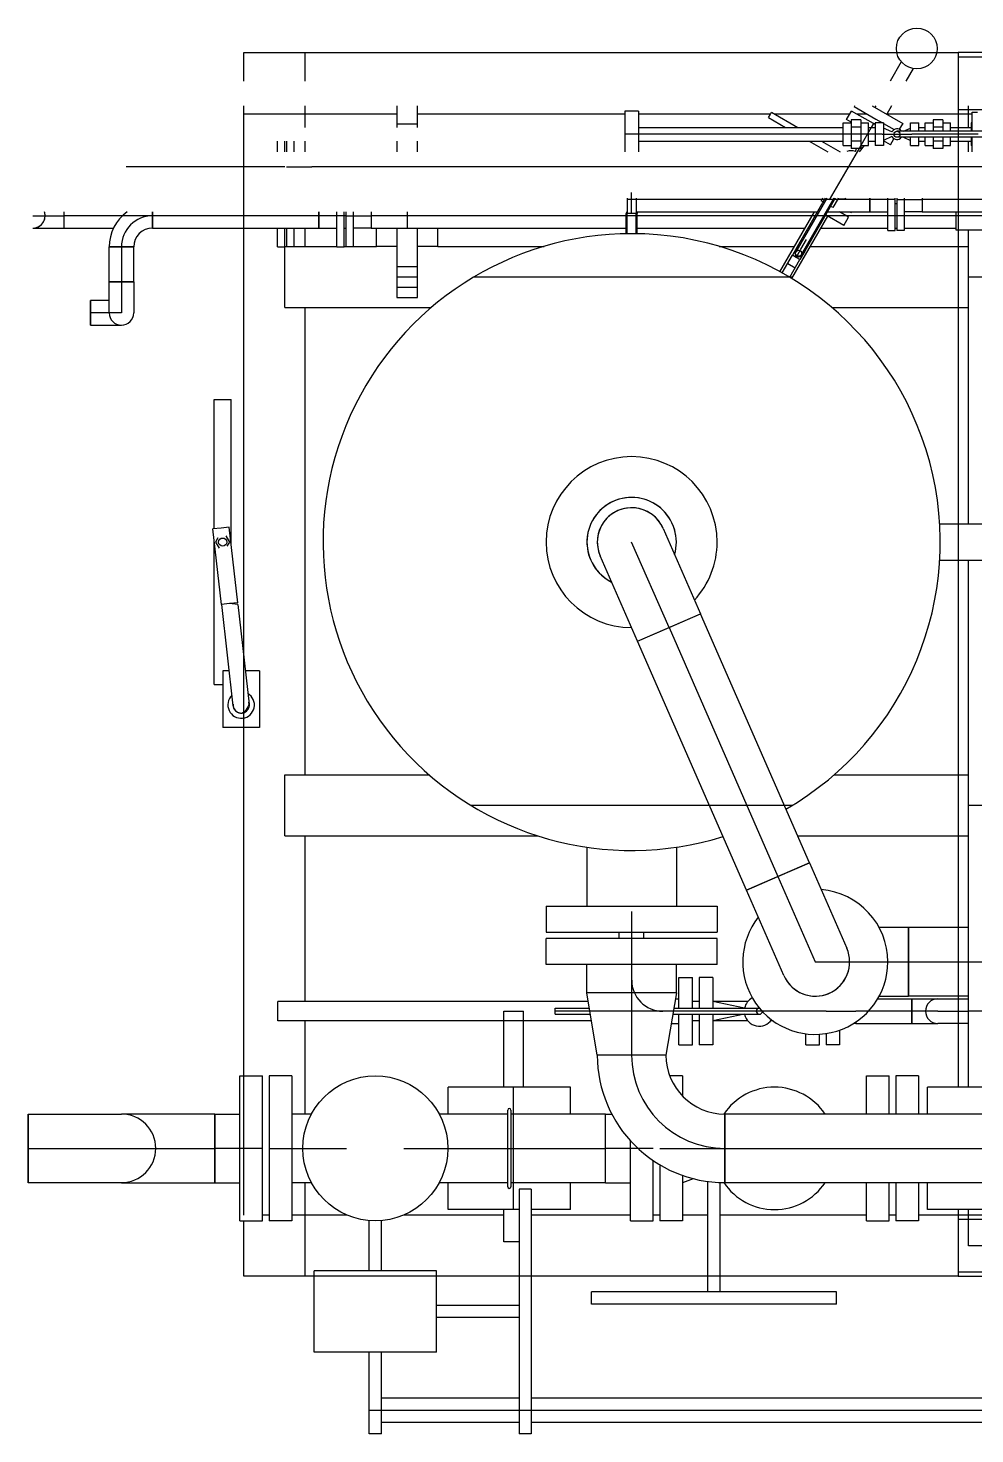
# Model space of a CAD drawing. Header units: inches. Extents: x 517790 to 538444, y 301815 to 302461.
# Drawn here: x 517888.627 to 517890.816, y 302337.533 to 302340.786 of the extents above; entities that cross this region are included whole.
import ezdxf

# ---------------------------------------------------------------- set-up
doc = ezdxf.new("R2010")
doc.units = ezdxf.units.IN
doc.header["$MEASUREMENT"] = 0
doc.layers.add('硅胶总平面底图 工艺装置区', color=253, linetype='Continuous')

msp = doc.modelspace()

# ---------------------------------------------------------------- linework, layer by layer
at = {"layer": '硅胶总平面底图 工艺装置区', "color": 253, "linetype": 'Continuous', "lineweight": -3}
for p, q in [((517889.1255, 302340.7293), (517889.2671, 302340.7293)), ((517889.1255, 302340.6634), (517889.1255, 302340.7293)), ((517889.1255, 302340.7293), (517890.6356, 302340.7293)), ((517889.1255, 302340.6634), (517889.1255, 302340.7293)), ((517889.2671, 302340.6634), (517889.2671, 302340.7293)), ((517890.6356, 302340.7293), (517890.7281, 302340.7293)), ((517890.7281, 302340.7293), (517890.7775, 302340.7293)), ((517890.9191, 302340.7293), (517890.7775, 302340.7293)), ((517890.7775, 302340.7293), (517890.7775, 302340.7198)), ((517890.7775, 302340.7198), (517890.7775, 302340.6634)), ((517890.7775, 302340.7198), (517890.845, 302340.7198)), ((517890.6459, 302340.7082), (517890.6201, 302340.6634)), ((517890.6733, 302340.6924), (517890.6565, 302340.6634)), ((517890.7775, 302340.6634), (517890.7775, 302340.6064)), ((517889.1255, 302340.5562), (517889.1255, 302340.6064)), ((517889.1255, 302340.5877), (517889.1255, 302340.6064)), ((517889.1255, 302340.5877), (517889.4795, 302340.5877)), ((517889.2671, 302340.5562), (517889.2671, 302340.6064)), ((517889.4795, 302340.6064), (517889.4795, 302340.5562)), ((517889.4795, 302340.6064), (517889.4795, 302340.5562)), ((517889.4795, 302340.6064), (517889.4795, 302340.5641)), ((517889.4795, 302340.6064), (517889.4795, 302340.5641)), ((517889.5267, 302340.5562), (517889.5267, 302340.6064)), ((517889.5267, 302340.5562), (517889.5267, 302340.6064)), ((517889.5267, 302340.5641), (517889.5267, 302340.6064)), ((517889.5267, 302340.5641), (517889.5267, 302340.6064)), ((517889.5267, 302340.5877), (517890.0066, 302340.5877)), ((517890.0066, 302340.5941), (517890.0066, 302340.5)), ((517890.038, 302340.5941), (517890.0066, 302340.5941)), ((517890.038, 302340.5941), (517890.038, 302340.5)), ((517890.038, 302340.5877), (517890.3439, 302340.5877)), ((517890.3389, 302340.5791), (517890.3425, 302340.5852)), ((517890.3425, 302340.5852), (517890.346, 302340.5914)), ((517890.346, 302340.5914), (517890.4068, 302340.5562)), ((517890.3524, 302340.5877), (517890.5271, 302340.5877)), ((517890.5196, 302340.5747), (517890.5308, 302340.5941)), ((517890.5814, 302340.5649), (517890.5308, 302340.5941)), ((517890.5379, 302340.6064), (517890.5368, 302340.6045)), ((517890.5368, 302340.6045), (517890.5874, 302340.5753)), ((517890.542, 302340.5877), (517890.566, 302340.5877)), ((517890.5785, 302340.6064), (517890.5987, 302340.5948)), ((517890.5872, 302340.6064), (517890.585, 302340.6027)), ((517890.5987, 302340.5948), (517890.6493, 302340.5655)), ((517890.6236, 302340.6064), (517890.6123, 302340.5869)), ((517890.6128, 302340.5877), (517890.7775, 302340.5877)), ((517890.7775, 302340.6064), (517890.7775, 302340.5971)), ((517890.845, 302340.5971), (517890.7775, 302340.5971)), ((517890.7775, 302340.5971), (517890.7775, 302340.5877)), ((517890.7775, 302340.5877), (517890.7775, 302340.5562)), ((517890.7775, 302340.5877), (517890.8101, 302340.5877)), ((517890.8011, 302340.5562), (517890.8011, 302340.6064)), ((517890.8101, 302340.5476), (517890.8101, 302340.5914)), ((517890.8101, 302340.5914), (517890.8221, 302340.5914)), ((517889.1255, 302340.5247), (517889.1255, 302340.5562)), ((517889.4795, 302340.5641), (517889.5267, 302340.5641)), ((517889.4795, 302340.5641), (517889.5267, 302340.5641)), ((517890.038, 302340.5562), (517890.5118, 302340.5562)), ((517890.3389, 302340.5791), (517890.3785, 302340.5562)), ((517890.5118, 302340.5405), (517890.5118, 302340.5667)), ((517890.5118, 302340.5667), (517890.5301, 302340.5667)), ((517890.5301, 302340.5686), (517890.5196, 302340.5747)), ((517890.5521, 302340.5734), (517890.5301, 302340.5734)), ((517890.5301, 302340.5734), (517890.5301, 302340.557)), ((517890.5521, 302340.557), (517890.5301, 302340.557)), ((517890.5301, 302340.557), (517890.5301, 302340.524)), ((517890.5521, 302340.5734), (517890.5521, 302340.557)), ((517890.5521, 302340.5667), (517890.5703, 302340.5667)), ((517890.5521, 302340.557), (517890.5521, 302340.524)), ((517890.5764, 302340.5562), (517890.5522, 302340.5142)), ((517890.5703, 302340.5405), (517890.5703, 302340.5667)), ((517890.5703, 302340.5562), (517890.5853, 302340.5562)), ((517890.5814, 302340.5649), (517890.5764, 302340.5562)), ((517890.5853, 302340.5627), (517890.5814, 302340.5649)), ((517890.5853, 302340.5667), (517890.5853, 302340.5405)), ((517890.6048, 302340.5667), (517890.5853, 302340.5667)), ((517890.5874, 302340.5753), (517890.6023, 302340.5667)), ((517890.6048, 302340.5667), (517890.6048, 302340.5405)), ((517890.6048, 302340.5653), (517890.6292, 302340.5512)), ((517890.6244, 302340.5458), (517890.6048, 302340.5548)), ((517890.6493, 302340.5655), (517890.6414, 302340.5519)), ((517890.6513, 302340.5476), (517890.667, 302340.5548)), ((517890.667, 302340.5476), (517890.667, 302340.5667)), ((517890.667, 302340.5667), (517890.6865, 302340.5667)), ((517890.6865, 302340.5476), (517890.6865, 302340.5667)), ((517890.6865, 302340.5562), (517890.7015, 302340.5562)), ((517890.7015, 302340.5476), (517890.7015, 302340.5667)), ((517890.7015, 302340.5667), (517890.7198, 302340.5667)), ((517890.7417, 302340.5734), (517890.7198, 302340.5734)), ((517890.7198, 302340.5734), (517890.7198, 302340.557)), ((517890.7417, 302340.557), (517890.7198, 302340.557)), ((517890.7198, 302340.557), (517890.7198, 302340.5476)), ((517890.7417, 302340.5734), (517890.7417, 302340.557)), ((517890.7417, 302340.5667), (517890.76, 302340.5667)), ((517890.7417, 302340.557), (517890.7417, 302340.5476)), ((517890.76, 302340.5476), (517890.76, 302340.5667)), ((517890.76, 302340.5562), (517890.8073, 302340.5562)), ((517890.7775, 302340.5562), (517890.7775, 302340.5247)), ((517890.8073, 302340.5667), (517890.8073, 302340.5476)), ((517890.8101, 302340.5667), (517890.8073, 302340.5667)), ((517889.1255, 302340.5), (517889.1255, 302340.5247)), ((517889.2034, 302340.5), (517889.2034, 302340.5247)), ((517889.2199, 302340.5), (517889.2199, 302340.5247)), ((517889.2241, 302340.5247), (517889.2241, 302340.5)), ((517889.2407, 302340.5247), (517889.2407, 302340.5)), ((517889.2671, 302340.5), (517889.2671, 302340.5247)), ((517889.4795, 302340.5247), (517889.4795, 302340.5)), ((517889.4795, 302340.5247), (517889.4795, 302340.5)), ((517889.5267, 302340.5), (517889.5267, 302340.5247)), ((517889.5267, 302340.5), (517889.5267, 302340.5247)), ((517890.038, 302340.5405), (517890.0066, 302340.5405)), ((517890.5118, 302340.5405), (517890.038, 302340.5405)), ((517890.038, 302340.5247), (517890.5118, 302340.5247)), ((517890.4331, 302340.5247), (517890.4759, 302340.5)), ((517890.4614, 302340.5247), (517890.5042, 302340.5)), ((517890.5118, 302340.5142), (517890.5118, 302340.5405)), ((517890.5283, 302340.5405), (517890.5118, 302340.5405)), ((517890.5539, 302340.5405), (517890.5283, 302340.5405)), ((517890.5521, 302340.524), (517890.5301, 302340.524)), ((517890.5301, 302340.524), (517890.5301, 302340.5075)), ((517890.5521, 302340.524), (517890.5521, 302340.5075)), ((517890.5703, 302340.5405), (517890.5539, 302340.5405)), ((517890.5853, 302340.5405), (517890.5703, 302340.5405)), ((517890.5703, 302340.5142), (517890.5703, 302340.5405)), ((517890.5703, 302340.5247), (517890.5853, 302340.5247)), ((517890.6018, 302340.5405), (517890.5853, 302340.5405)), ((517890.5853, 302340.5405), (517890.5853, 302340.5142)), ((517890.6018, 302340.5405), (517890.67, 302340.5405)), ((517890.6048, 302340.5405), (517890.6048, 302340.5142)), ((517890.6244, 302340.5352), (517890.6048, 302340.5262)), ((517890.6208, 302340.5162), (517890.6048, 302340.5255)), ((517890.6208, 302340.5162), (517890.6288, 302340.53)), ((517890.853, 302340.5476), (517890.6359, 302340.5476)), ((517890.853, 302340.5334), (517890.6359, 302340.5334)), ((517890.6513, 302340.5334), (517890.667, 302340.5262)), ((517890.667, 302340.5142), (517890.667, 302340.5334)), ((517890.718, 302340.5405), (517890.67, 302340.5405)), ((517890.6865, 302340.5142), (517890.6865, 302340.5334)), ((517890.6865, 302340.5247), (517890.7015, 302340.5247)), ((517890.7015, 302340.5142), (517890.7015, 302340.5334)), ((517890.7435, 302340.5405), (517890.718, 302340.5405)), ((517890.7198, 302340.5334), (517890.7198, 302340.524)), ((517890.7417, 302340.524), (517890.7198, 302340.524)), ((517890.7198, 302340.524), (517890.7198, 302340.5075)), ((517890.7417, 302340.5334), (517890.7417, 302340.524)), ((517890.7417, 302340.524), (517890.7417, 302340.5075)), ((517890.8238, 302340.5405), (517890.7435, 302340.5405)), ((517890.76, 302340.5142), (517890.76, 302340.5334)), ((517890.76, 302340.5247), (517890.8073, 302340.5247)), ((517890.7775, 302340.5247), (517890.7775, 302340.5)), ((517890.8011, 302340.5), (517890.8011, 302340.5247)), ((517890.8073, 302340.5334), (517890.8073, 302340.5142)), ((517890.8101, 302340.5), (517890.8101, 302340.5334)), ((517889.1255, 302340.3232), (517889.1255, 302340.5)), ((517890.544, 302340.5), (517890.4795, 302340.3884)), ((517890.5118, 302340.5142), (517890.5301, 302340.5142)), ((517890.5521, 302340.5075), (517890.5301, 302340.5075)), ((517890.5397, 302340.5004), (517890.5425, 302340.5075)), ((517890.5483, 302340.5075), (517890.544, 302340.5)), ((517890.5521, 302340.514), (517890.5483, 302340.5075)), ((517890.5493, 302340.5), (517890.5607, 302340.5142)), ((517890.5521, 302340.5142), (517890.5703, 302340.5142)), ((517890.5522, 302340.5142), (517890.5521, 302340.514)), ((517890.6048, 302340.5142), (517890.5853, 302340.5142)), ((517890.667, 302340.5142), (517890.6865, 302340.5142)), ((517890.7015, 302340.5142), (517890.7198, 302340.5142)), ((517890.7417, 302340.5075), (517890.7198, 302340.5075)), ((517890.7417, 302340.5142), (517890.76, 302340.5142)), ((517890.7775, 302340.5), (517890.7775, 302340.3186)), ((517890.8101, 302340.5142), (517890.8073, 302340.5142)), ((517888.8532, 302340.465), (517888.8532, 302340.465)), ((517888.8532, 302340.465), (517888.8532, 302340.465)), ((517888.9252, 302340.465), (517888.8532, 302340.465)), ((517888.9971, 302340.465), (517888.9252, 302340.465)), ((517888.9971, 302340.465), (517888.9971, 302340.465)), ((517888.9971, 302340.465), (517888.9971, 302340.465)), ((517889.1614, 302340.465), (517888.9971, 302340.465)), ((517889.2199, 302340.465), (517889.1614, 302340.465)), ((517889.2241, 302340.465), (517889.2826, 302340.465)), ((517890.9816, 302340.465), (517889.2826, 302340.465)), ((517890.0122, 302340.3921), (517890.0122, 302340.3573)), ((517890.0324, 302340.3894), (517890.0122, 302340.3894)), ((517890.0223, 302340.3921), (517890.0223, 302340.4053)), ((517890.0223, 302340.3573), (517890.0223, 302340.3921)), ((517890.0324, 302340.3921), (517890.0324, 302340.3573)), ((517890.462, 302340.3894), (517890.0324, 302340.3894)), ((517890.4735, 302340.3921), (517890.4022, 302340.2686)), ((517890.4701, 302340.3921), (517890.4052, 302340.2797)), ((517890.4899, 302340.3921), (517890.4144, 302340.2615)), ((517890.4933, 302340.3921), (517890.4226, 302340.2697)), ((517890.4635, 302340.3921), (517890.4603, 302340.3865)), ((517890.4983, 302340.3894), (517890.462, 302340.3894)), ((517890.4996, 302340.3918), (517890.4875, 302340.3708)), ((517890.5732, 302340.3894), (517890.4983, 302340.3894)), ((517890.5732, 302340.3894), (517890.5732, 302340.3921)), ((517890.5732, 302340.3921), (517890.5732, 302340.361)), ((517890.6317, 302340.3894), (517890.5732, 302340.3894)), ((517890.5732, 302340.361), (517890.5732, 302340.3894)), ((517890.6152, 302340.3894), (517890.6152, 302340.3921)), ((517890.6152, 302340.3175), (517890.6152, 302340.3894)), ((517890.6317, 302340.3894), (517890.6317, 302340.3921)), ((517890.6317, 302340.3175), (517890.6317, 302340.3894)), ((517890.6359, 302340.3921), (517890.6359, 302340.3894)), ((517890.6359, 302340.3894), (517890.6944, 302340.3894)), ((517890.6359, 302340.3894), (517890.6359, 302340.3175)), ((517890.6525, 302340.3921), (517890.6525, 302340.3894)), ((517890.6525, 302340.3894), (517890.6525, 302340.3175)), ((517890.6944, 302340.3921), (517890.6944, 302340.3894)), ((517890.6944, 302340.3921), (517890.6944, 302340.361)), ((517890.6944, 302340.3894), (517890.6944, 302340.361)), ((517890.8411, 302340.3894), (517890.6944, 302340.3894)), ((517888.7092, 302340.361), (517888.7092, 302340.3232)), ((517888.7092, 302340.361), (517888.7092, 302340.3517)), ((517888.9143, 302340.3232), (517888.9143, 302340.361)), ((517888.9143, 302340.361), (517888.9143, 302340.3232)), ((517889.2988, 302340.3517), (517889.2988, 302340.361)), ((517889.2988, 302340.361), (517889.2988, 302340.3232)), ((517889.3408, 302340.3517), (517889.3408, 302340.361)), ((517889.3573, 302340.3517), (517889.3573, 302340.361)), ((517889.3615, 302340.361), (517889.3615, 302340.3517)), ((517889.3781, 302340.361), (517889.3781, 302340.3517)), ((517889.42, 302340.361), (517889.42, 302340.3517)), ((517889.42, 302340.361), (517889.42, 302340.3232)), ((517889.5031, 302340.361), (517889.5031, 302340.3232)), ((517889.5031, 302340.361), (517889.5031, 302340.3232)), ((517890.0102, 302340.361), (517890.0097, 302340.3573)), ((517890.0097, 302340.3573), (517890.0122, 302340.3573)), ((517890.0122, 302340.3573), (517890.0097, 302340.3573)), ((517890.0097, 302340.31), (517890.0097, 302340.3573)), ((517890.0223, 302340.3573), (517890.0122, 302340.3573)), ((517890.0122, 302340.3101), (517890.0122, 302340.3573)), ((517890.0324, 302340.3573), (517890.0122, 302340.3573)), ((517890.0324, 302340.3573), (517890.0223, 302340.3573)), ((517890.0324, 302340.361), (517890.4521, 302340.361)), ((517890.0324, 302340.3573), (517890.0349, 302340.3573)), ((517890.0349, 302340.3573), (517890.0324, 302340.3573)), ((517890.0324, 302340.3101), (517890.0324, 302340.3573)), ((517890.0344, 302340.361), (517890.0349, 302340.3573)), ((517890.0349, 302340.31), (517890.0349, 302340.3573)), ((517890.3654, 302340.2223), (517890.4455, 302340.361)), ((517890.4652, 302340.3837), (517890.4603, 302340.3865)), ((517890.4753, 302340.361), (517890.5732, 302340.361)), ((517890.4875, 302340.3708), (517890.4826, 302340.3737)), ((517890.5242, 302340.3488), (517890.5031, 302340.361)), ((517890.5271, 302340.361), (517890.5302, 302340.3592)), ((517890.5312, 302340.361), (517890.5302, 302340.3592)), ((517890.5732, 302340.361), (517890.6152, 302340.361)), ((517890.6317, 302340.3802), (517890.6359, 302340.3802)), ((517890.6944, 302340.361), (517890.6525, 302340.361)), ((517890.6944, 302340.361), (517890.8411, 302340.361)), ((517890.7731, 302340.3186), (517890.7731, 302340.361)), ((517888.6373, 302340.3517), (517888.6658, 302340.3517)), ((517888.6373, 302340.3232), (517888.7092, 302340.3232)), ((517888.6658, 302340.3517), (517888.7092, 302340.3517)), ((517888.8442, 302340.3517), (517888.7092, 302340.3517)), ((517888.7092, 302340.3517), (517888.7092, 302340.3517)), ((517888.7092, 302340.3517), (517888.7092, 302340.3517)), ((517888.7092, 302340.3517), (517888.7092, 302340.3232)), ((517888.7092, 302340.3232), (517888.8237, 302340.3232)), ((517888.9142, 302340.3517), (517888.8442, 302340.3517)), ((517888.9142, 302340.3517), (517888.9142, 302340.3517)), ((517888.9142, 302340.3517), (517888.9143, 302340.3517)), ((517889.2988, 302340.3517), (517888.9143, 302340.3517)), ((517888.9143, 302340.3232), (517889.2988, 302340.3232)), ((517889.1255, 302339.3272), (517889.1255, 302340.3232)), ((517889.2034, 302340.2797), (517889.2034, 302340.3232)), ((517889.2199, 302340.2797), (517889.2199, 302340.3232)), ((517889.2241, 302340.3232), (517889.2241, 302340.2797)), ((517889.2407, 302340.3232), (517889.2407, 302340.2797)), ((517889.2671, 302340.2809), (517889.2671, 302340.3232)), ((517889.3573, 302340.3517), (517889.2988, 302340.3517)), ((517889.2988, 302340.3232), (517889.2988, 302340.3517)), ((517889.2988, 302340.3232), (517889.3408, 302340.3232)), ((517889.3408, 302340.2797), (517889.3408, 302340.3517)), ((517889.3573, 302340.2797), (517889.3573, 302340.3517)), ((517889.3615, 302340.3517), (517889.3573, 302340.3517)), ((517889.3573, 302340.3232), (517889.3615, 302340.3232)), ((517889.3615, 302340.3517), (517889.42, 302340.3517)), ((517889.3615, 302340.3517), (517889.3615, 302340.2797)), ((517889.3781, 302340.3517), (517889.3781, 302340.2797)), ((517889.42, 302340.3232), (517889.3781, 302340.3232)), ((517889.42, 302340.3517), (517889.42, 302340.3232)), ((517890.0097, 302340.3517), (517889.42, 302340.3517)), ((517889.42, 302340.3232), (517890.0097, 302340.3232)), ((517889.4323, 302340.2809), (517889.4323, 302340.3232)), ((517889.4795, 302340.3232), (517889.4795, 302340.1629)), ((517889.4795, 302340.3232), (517889.4795, 302340.1629)), ((517889.5267, 302340.1629), (517889.5267, 302340.3232)), ((517889.5267, 302340.1629), (517889.5267, 302340.3232)), ((517889.5739, 302340.2809), (517889.5739, 302340.3232)), ((517890.0349, 302340.3517), (517890.0097, 302340.3517)), ((517890.4401, 302340.3517), (517890.0349, 302340.3517)), ((517890.0349, 302340.3232), (517890.4237, 302340.3232)), ((517890.3927, 302340.2065), (517890.476, 302340.3507)), ((517890.5192, 302340.3517), (517890.4401, 302340.3517)), ((517890.4601, 302340.3232), (517890.6152, 302340.3232)), ((517890.5129, 302340.3293), (517890.471, 302340.3535)), ((517890.5129, 302340.3293), (517890.5242, 302340.3488)), ((517890.6152, 302340.3517), (517890.5192, 302340.3517)), ((517890.6317, 302340.3517), (517890.6152, 302340.3517)), ((517890.6359, 302340.3517), (517890.6317, 302340.3517)), ((517890.6317, 302340.3232), (517890.6359, 302340.3232)), ((517890.6525, 302340.3517), (517890.6359, 302340.3517)), ((517890.7731, 302340.3517), (517890.6525, 302340.3517)), ((517890.6525, 302340.3232), (517890.7731, 302340.3232)), ((517890.9147, 302340.3517), (517890.7731, 302340.3517)), ((517890.4139, 302340.2747), (517890.4267, 302340.2969)), ((517890.4186, 302340.297), (517890.416, 302340.2985)), ((517890.4335, 302340.2885), (517890.4309, 302340.29)), ((517890.6152, 302340.3175), (517890.6317, 302340.3175)), ((517890.6525, 302340.3175), (517890.6359, 302340.3175)), ((517890.9147, 302340.3186), (517890.7731, 302340.3186)), ((517890.7775, 302340.3186), (517890.7775, 302339.6384)), ((517890.8011, 302339.6384), (517890.8011, 302340.3186)), ((517888.8708, 302340.2797), (517888.8139, 302340.2797)), ((517888.8139, 302340.2797), (517888.8708, 302340.2797)), ((517888.8139, 302340.1989), (517888.8139, 302340.2797)), ((517888.8423, 302340.2797), (517888.8423, 302340.2798)), ((517888.8423, 302340.2798), (517888.8423, 302340.2798)), ((517888.8423, 302340.2797), (517888.8423, 302340.1989)), ((517888.8708, 302340.1989), (517888.8708, 302340.2797)), ((517889.2034, 302340.2797), (517889.2199, 302340.2797)), ((517889.2199, 302340.2809), (517889.2241, 302340.2809)), ((517889.2199, 302340.1393), (517889.2199, 302340.2797)), ((517889.2407, 302340.2797), (517889.2241, 302340.2797)), ((517889.2407, 302340.2809), (517889.3408, 302340.2809)), ((517889.3408, 302340.2797), (517889.3573, 302340.2797)), ((517889.3573, 302340.2809), (517889.3615, 302340.2809)), ((517889.3781, 302340.2797), (517889.3615, 302340.2797)), ((517889.3781, 302340.2809), (517889.4323, 302340.2809)), ((517889.4795, 302340.2809), (517889.4323, 302340.2809)), ((517889.5739, 302340.2809), (517889.5267, 302340.2809)), ((517889.5739, 302340.2809), (517889.8201, 302340.2809)), ((517890.2246, 302340.2809), (517890.3993, 302340.2809)), ((517890.3704, 302340.2195), (517890.394, 302340.2604)), ((517890.4052, 302340.2797), (517890.394, 302340.2604)), ((517890.3998, 302340.2571), (517890.394, 302340.2604)), ((517890.4027, 302340.2554), (517890.394, 302340.2604)), ((517890.4023, 302340.2595), (517890.3998, 302340.2571)), ((517890.4027, 302340.2554), (517890.4139, 302340.2747)), ((517890.4052, 302340.2797), (517890.4078, 302340.2782)), ((517890.4226, 302340.2697), (517890.4115, 302340.2504)), ((517890.42, 302340.2712), (517890.4226, 302340.2697)), ((517890.4357, 302340.2809), (517890.8011, 302340.2809)), ((517889.5267, 302340.2337), (517889.4795, 302340.2337)), ((517889.5267, 302340.2337), (517889.4795, 302340.2337)), ((517889.4795, 302340.2337), (517889.4795, 302340.1865)), ((517889.4795, 302340.2337), (517889.4795, 302340.1865)), ((517889.5267, 302340.1865), (517889.5267, 302340.2337)), ((517889.5267, 302340.1865), (517889.5267, 302340.2337)), ((517890.3832, 302340.2416), (517890.4006, 302340.2316)), ((517890.3878, 302340.2094), (517890.4115, 302340.2504)), ((517890.4115, 302340.2504), (517890.4027, 302340.2554)), ((517890.4065, 302340.257), (517890.4057, 302340.2537)), ((517890.4115, 302340.2504), (517890.4057, 302340.2537)), ((517888.8139, 302340.1989), (517888.8708, 302340.1989)), ((517888.8708, 302340.1989), (517888.8139, 302340.1989)), ((517888.8139, 302340.127), (517888.8139, 302340.1989)), ((517888.8423, 302340.1989), (517888.8423, 302340.1989)), ((517888.8423, 302340.1989), (517888.8423, 302340.1989)), ((517888.8423, 302340.1989), (517888.8423, 302340.127)), ((517888.8708, 302340.1989), (517888.8708, 302340.127)), ((517889.4795, 302340.2101), (517889.5267, 302340.2101)), ((517889.6579, 302340.2101), (517890.3948, 302340.2101)), ((517890.8011, 302340.2101), (517890.8834, 302340.2101)), ((517889.4795, 302340.1865), (517889.5267, 302340.1865)), ((517889.4795, 302340.1865), (517889.5267, 302340.1865)), ((517889.4795, 302340.1629), (517889.5267, 302340.1629)), ((517889.4795, 302340.1629), (517889.5267, 302340.1629)), ((517888.7704, 302340.1555), (517888.7704, 302340.0985)), ((517888.7704, 302340.127), (517888.7704, 302340.1555)), ((517888.8139, 302340.1555), (517888.7704, 302340.1555)), ((517889.2199, 302340.1393), (517889.559, 302340.1393)), ((517889.2671, 302339.0581), (517889.2671, 302340.1393)), ((517890.4857, 302340.1393), (517890.8011, 302340.1393)), ((517888.7704, 302340.127), (517888.7704, 302340.127)), ((517888.7704, 302340.127), (517888.7704, 302340.127)), ((517888.8139, 302340.127), (517888.7704, 302340.127)), ((517888.7704, 302340.0985), (517888.7704, 302340.127)), ((517888.7704, 302340.0985), (517888.8423, 302340.0985)), ((517888.8423, 302340.127), (517888.8139, 302340.127)), ((517889.0569, 302339.6272), (517889.0569, 302339.9262)), ((517889.0569, 302339.9262), (517889.0959, 302339.9262)), ((517889.0959, 302339.592), (517889.0959, 302339.9262)), ((517889.0727, 302339.629), (517889.054, 302339.6268)), ((517889.0738, 302339.452), (517889.054, 302339.6268)), ((517889.0915, 302339.6311), (517889.0727, 302339.629)), ((517889.0846, 302339.6106), (517889.0845, 302339.6106)), ((517889.0928, 302339.5965), (517889.0846, 302339.6106)), ((517889.1114, 302339.4562), (517889.0915, 302339.6311)), ((517890.0951, 302339.6283), (517890.1815, 302339.4306)), ((517890.7347, 302339.6384), (517890.8345, 302339.6384)), ((517890.7775, 302339.6384), (517890.7775, 302339.5545)), ((517889.0569, 302339.2668), (517889.0569, 302339.601)), ((517889.0656, 302339.6061), (517889.0601, 302339.5965)), ((517889.0601, 302339.5965), (517889.0683, 302339.5823)), ((517889.0683, 302339.5823), (517889.0683, 302339.5823)), ((517889.0872, 302339.5869), (517889.0928, 302339.5965)), ((517890.1088, 302339.3988), (517890.0223, 302339.5965)), ((517890.036, 302339.3669), (517889.9495, 302339.5647)), ((517890.7347, 302339.5545), (517890.8345, 302339.5545)), ((517890.7775, 302339.5545), (517890.7775, 302338.7044)), ((517890.8011, 302338.335), (517890.8011, 302339.5545)), ((517889.0926, 302339.4541), (517889.0738, 302339.452)), ((517889.1009, 302339.2175), (517889.0743, 302339.452)), ((517889.1114, 302339.4562), (517889.0926, 302339.4541)), ((517889.1114, 302339.452), (517889.0926, 302339.4541)), ((517889.0959, 302339.4537), (517889.0959, 302339.4545)), ((517889.1114, 302339.452), (517889.1375, 302339.2216)), ((517890.036, 302339.3669), (517890.1815, 302339.4306)), ((517890.1088, 302339.3988), (517890.1815, 302339.4306)), ((517890.4334, 302338.8545), (517890.1815, 302339.4306)), ((517890.036, 302339.3669), (517890.1088, 302339.3988)), ((517890.1088, 302339.3988), (517890.3607, 302338.8227)), ((517890.1088, 302339.3988), (517890.1088, 302339.3988)), ((517890.1088, 302339.3988), (517890.1088, 302339.3988)), ((517890.2879, 302338.7909), (517890.036, 302339.3669)), ((517889.1255, 302339.1677), (517889.1255, 302339.3272)), ((517889.0767, 302339.2987), (517889.0767, 302339.1677)), ((517889.0917, 302339.2987), (517889.0767, 302339.2987)), ((517889.1617, 302339.2987), (517889.1288, 302339.2987)), ((517889.1617, 302339.2987), (517889.1617, 302339.1677)), ((517889.0569, 302339.2668), (517889.0767, 302339.2668)), ((517889.1617, 302339.1677), (517889.0767, 302339.1677)), ((517889.1255, 302338.3612), (517889.1255, 302339.1677)), ((517889.2199, 302339.0581), (517889.5538, 302339.0581)), ((517889.2199, 302338.9165), (517889.2199, 302339.0581)), ((517890.4908, 302339.0581), (517890.8011, 302339.0581)), ((517889.6505, 302338.9873), (517890.3941, 302338.9873)), ((517890.8011, 302338.9873), (517890.8834, 302338.9873)), ((517889.2199, 302338.9165), (517889.8056, 302338.9165)), ((517889.2671, 302338.5335), (517889.2671, 302338.9165)), ((517890.4063, 302338.9165), (517890.8011, 302338.9165)), ((517889.9189, 302338.8904), (517889.9189, 302338.754)), ((517890.1257, 302338.8904), (517890.1257, 302338.754)), ((517890.4334, 302338.8545), (517890.2879, 302338.7909)), ((517890.3607, 302338.8227), (517890.4334, 302338.8545)), ((517890.4334, 302338.8545), (517890.5199, 302338.6568)), ((517890.2879, 302338.7909), (517890.3607, 302338.8227)), ((517890.3607, 302338.8227), (517890.3607, 302338.8227)), ((517890.3607, 302338.8227), (517890.3607, 302338.8227)), ((517890.3607, 302338.8227), (517890.4471, 302338.625)), ((517890.3743, 302338.5931), (517890.2879, 302338.7909)), ((517889.8245, 302338.754), (517890.0223, 302338.754)), ((517889.8245, 302338.754), (517889.8245, 302338.694)), ((517890.0223, 302338.754), (517890.2201, 302338.754)), ((517890.0223, 302338.7412), (517890.0223, 302338.694)), ((517890.2201, 302338.754), (517890.2201, 302338.694)), ((517890.6629, 302338.7044), (517890.595, 302338.7044)), ((517890.6629, 302338.7044), (517890.6629, 302338.625)), ((517890.6629, 302338.625), (517890.6629, 302338.7044)), ((517890.8011, 302338.7044), (517890.6629, 302338.7044)), ((517890.7775, 302338.7044), (517890.7775, 302338.5455)), ((517889.8245, 302338.694), (517890.0223, 302338.694)), ((517890.0223, 302338.6789), (517889.8245, 302338.6789)), ((517889.8245, 302338.619), (517889.8245, 302338.6789)), ((517889.9938, 302338.6789), (517889.9938, 302338.694)), ((517890.0223, 302338.694), (517890.2201, 302338.694)), ((517890.0223, 302338.694), (517890.0223, 302338.6789)), ((517890.0223, 302338.6789), (517890.0223, 302338.553)), ((517890.2201, 302338.6789), (517890.0223, 302338.6789)), ((517890.0508, 302338.6789), (517890.0508, 302338.694)), ((517890.2201, 302338.619), (517890.2201, 302338.6789)), ((517890.0223, 302338.619), (517889.8245, 302338.619)), ((517889.9189, 302338.553), (517889.9189, 302338.619)), ((517890.2201, 302338.619), (517890.0223, 302338.619)), ((517890.1257, 302338.553), (517890.1257, 302338.619)), ((517890.4471, 302338.625), (517890.615, 302338.625)), ((517890.615, 302338.625), (517890.6629, 302338.625)), ((517890.6629, 302338.625), (517890.6629, 302338.625)), ((517890.6629, 302338.625), (517890.6629, 302338.625)), ((517890.6629, 302338.625), (517890.6629, 302338.5455)), ((517890.6629, 302338.625), (517890.8011, 302338.625)), ((517890.6629, 302338.5455), (517890.6629, 302338.625)), ((517890.8011, 302338.625), (517890.8955, 302338.625)), ((517890.1318, 302338.518), (517890.1318, 302338.5888)), ((517890.1318, 302338.5888), (517890.1633, 302338.5888)), ((517890.1633, 302338.518), (517890.1633, 302338.5888)), ((517890.1784, 302338.5888), (517890.1784, 302338.518)), ((517890.2099, 302338.5888), (517890.1784, 302338.5888)), ((517890.2099, 302338.5888), (517890.2099, 302338.518)), ((517889.2043, 302338.4882), (517889.2043, 302338.5335)), ((517889.9222, 302338.5335), (517889.2043, 302338.5335)), ((517890.0223, 302338.553), (517889.9189, 302338.553)), ((517889.9429, 302338.4092), (517889.9189, 302338.553)), ((517890.0223, 302338.553), (517889.9189, 302338.553)), ((517890.0223, 302338.553), (517890.0223, 302338.4092)), ((517890.1257, 302338.553), (517890.0223, 302338.553)), ((517890.1257, 302338.553), (517890.0223, 302338.553)), ((517890.1257, 302338.553), (517890.1017, 302338.4092)), ((517890.1234, 302338.5394), (517890.1318, 302338.5394)), ((517890.1784, 302338.5335), (517890.1633, 302338.5335)), ((517890.2912, 302338.5335), (517890.2099, 302338.5335)), ((517890.5915, 302338.5394), (517890.6704, 302338.5394)), ((517890.595, 302338.5455), (517890.6629, 302338.5455)), ((517890.8011, 302338.5455), (517890.6629, 302338.5455)), ((517890.6704, 302338.5109), (517890.6704, 302338.5394)), ((517890.6704, 302338.5394), (517890.7303, 302338.5394)), ((517890.6704, 302338.5394), (517890.6704, 302338.4824)), ((517890.7303, 302338.5394), (517890.8011, 302338.5394)), ((517890.7775, 302338.5455), (517890.7775, 302338.5394)), ((517890.7775, 302338.5394), (517890.7775, 302338.4824)), ((517889.7267, 302338.5109), (517889.772, 302338.5109)), ((517889.7267, 302338.335), (517889.7267, 302338.5109)), ((517889.772, 302338.335), (517889.772, 302338.5109)), ((517889.8456, 302338.5109), (517889.8456, 302338.518)), ((517889.8456, 302338.518), (517889.9248, 302338.518)), ((517889.8456, 302338.5038), (517889.8456, 302338.5109)), ((517890.0942, 302338.5109), (517889.8456, 302338.5109)), ((517889.8456, 302338.5038), (517889.9271, 302338.5038)), ((517890.0942, 302338.5109), (517890.0942, 302338.5109)), ((517890.0943, 302338.5109), (517890.0942, 302338.5109)), ((517890.1633, 302338.5109), (517890.0943, 302338.5109)), ((517890.1175, 302338.5038), (517890.3176, 302338.5038)), ((517890.1199, 302338.518), (517890.3176, 302338.518)), ((517890.1318, 302338.433), (517890.1318, 302338.5038)), ((517890.1784, 302338.5109), (517890.1633, 302338.5109)), ((517890.1633, 302338.433), (517890.1633, 302338.5038)), ((517890.324, 302338.5109), (517890.1784, 302338.5109)), ((517890.1784, 302338.5038), (517890.1784, 302338.433)), ((517890.283, 302338.518), (517890.2099, 302338.5329)), ((517890.2099, 302338.5038), (517890.2099, 302338.433)), ((517890.283, 302338.5038), (517890.2099, 302338.4888)), ((517890.4568, 302338.5109), (517890.324, 302338.5109)), ((517890.4719, 302338.5109), (517890.4568, 302338.5109)), ((517890.4719, 302338.5109), (517890.5409, 302338.5109)), ((517890.5702, 302338.5109), (517890.5409, 302338.5109)), ((517890.6704, 302338.5109), (517890.5702, 302338.5109)), ((517890.6704, 302338.5109), (517890.6704, 302338.5109)), ((517890.7018, 302338.5109), (517890.6704, 302338.5109)), ((517890.6704, 302338.5109), (517890.6704, 302338.5109)), ((517890.6704, 302338.4824), (517890.6704, 302338.5109)), ((517890.7303, 302338.5109), (517890.7018, 302338.5109)), ((517890.7303, 302338.5109), (517890.8011, 302338.5109)), ((517890.8011, 302338.5109), (517890.8022, 302338.5109)), ((517890.8022, 302338.5109), (517890.8022, 302338.5109)), ((517890.8022, 302338.5109), (517890.8022, 302338.5109)), ((517890.8713, 302338.5109), (517890.8022, 302338.5109)), ((517889.9297, 302338.4882), (517889.2043, 302338.4882)), ((517889.2671, 302338.2728), (517889.2671, 302338.4882)), ((517890.114, 302338.4824), (517890.1318, 302338.4824)), ((517890.1784, 302338.4882), (517890.1633, 302338.4882)), ((517890.2912, 302338.4882), (517890.2099, 302338.4882)), ((517890.3498, 302338.4882), (517890.344, 302338.4882)), ((517890.5409, 302338.4824), (517890.5357, 302338.4824)), ((517890.5409, 302338.4858), (517890.5409, 302338.4824)), ((517890.5409, 302338.4858), (517890.5409, 302338.4824)), ((517890.5409, 302338.4824), (517890.6704, 302338.4824)), ((517890.6704, 302338.4824), (517890.7303, 302338.4824)), ((517890.8011, 302338.4824), (517890.7303, 302338.4824)), ((517890.7775, 302338.4824), (517890.7775, 302338.335)), ((517890.4253, 302338.433), (517890.4253, 302338.4585)), ((517890.4568, 302338.433), (517890.4568, 302338.4574)), ((517890.4719, 302338.459), (517890.4719, 302338.433)), ((517890.5034, 302338.4668), (517890.5034, 302338.433)), ((517890.0223, 302338.4092), (517889.9429, 302338.4092)), ((517890.1017, 302338.4092), (517889.9429, 302338.4092)), ((517890.1017, 302338.4092), (517890.0223, 302338.4092)), ((517890.0223, 302338.4092), (517890.0223, 302338.4092)), ((517890.0223, 302338.4092), (517890.0223, 302338.4092)), ((517890.1318, 302338.433), (517890.1633, 302338.433)), ((517890.2099, 302338.433), (517890.1784, 302338.433)), ((517890.4253, 302338.433), (517890.4568, 302338.433)), ((517890.5034, 302338.433), (517890.4719, 302338.433)), ((517889.1164, 302338.1934), (517889.1164, 302338.3612)), ((517889.1164, 302338.3612), (517889.1689, 302338.3612)), ((517889.1255, 302338.0389), (517889.1255, 302338.3612)), ((517889.1689, 302338.1934), (517889.1689, 302338.3612)), ((517889.184, 302338.3612), (517889.184, 302338.1934)), ((517889.2365, 302338.3612), (517889.184, 302338.3612)), ((517889.2365, 302338.3612), (517889.2365, 302338.1934)), ((517890.14, 302338.3612), (517890.1105, 302338.3612)), ((517890.14, 302338.3612), (517890.14, 302338.3145)), ((517890.5655, 302338.2728), (517890.5655, 302338.3612)), ((517890.5655, 302338.3612), (517890.6179, 302338.3612)), ((517890.6179, 302338.2728), (517890.6179, 302338.3612)), ((517890.633, 302338.3612), (517890.633, 302338.2728)), ((517890.6855, 302338.3612), (517890.633, 302338.3612)), ((517890.6855, 302338.3612), (517890.6855, 302338.2728)), ((517889.5978, 302338.2728), (517889.5978, 302338.335)), ((517889.881, 302338.335), (517889.5978, 302338.335)), ((517889.7493, 302338.0518), (517889.7493, 302338.335)), ((517889.881, 302338.2728), (517889.881, 302338.335)), ((517890.9899, 302338.335), (517890.7067, 302338.335)), ((517890.7067, 302338.2728), (517890.7067, 302338.335)), ((517888.6265, 302338.2728), (517888.6265, 302338.1139)), ((517888.6265, 302338.2728), (517888.8423, 302338.2728)), ((517888.6265, 302338.1934), (517888.6265, 302338.2728)), ((517889.0581, 302338.2728), (517888.8423, 302338.2728)), ((517889.0581, 302338.1934), (517889.0581, 302338.2728)), ((517889.0581, 302338.2728), (517889.1164, 302338.2728)), ((517889.0581, 302338.2728), (517889.0581, 302338.1934)), ((517889.2817, 302338.2728), (517889.2365, 302338.2728)), ((517889.7356, 302338.2728), (517889.5774, 302338.2728)), ((517889.7356, 302338.1046), (517889.7356, 302338.2821)), ((517889.7431, 302338.2821), (517889.7431, 302338.1046)), ((517889.9616, 302338.2728), (517889.7431, 302338.2728)), ((517889.9616, 302338.1934), (517889.9616, 302338.2728)), ((517889.9616, 302338.1934), (517889.9616, 302338.2728)), ((517889.9616, 302338.2728), (517889.9763, 302338.2728)), ((517890.2381, 302338.1934), (517890.2381, 302338.2728)), ((517890.8445, 302338.2728), (517890.2381, 302338.2728)), ((517890.2381, 302338.2728), (517890.2381, 302338.1139)), ((517890.02, 302338.1934), (517890.02, 302338.2102)), ((517888.6265, 302338.1934), (517888.6265, 302338.1934)), ((517888.6265, 302338.1934), (517888.6265, 302338.1934)), ((517888.6265, 302338.1934), (517888.8423, 302338.1934)), ((517888.6265, 302338.1139), (517888.6265, 302338.1934)), ((517888.8423, 302338.1934), (517888.9217, 302338.1934)), ((517888.9217, 302338.1934), (517889.0581, 302338.1934)), ((517889.1689, 302338.1934), (517889.0581, 302338.1934)), ((517889.0581, 302338.1139), (517889.0581, 302338.1934)), ((517889.0581, 302338.1934), (517889.0581, 302338.1934)), ((517889.0581, 302338.1934), (517889.0581, 302338.1934)), ((517889.0581, 302338.1934), (517889.0581, 302338.1139)), ((517889.1164, 302338.0255), (517889.1164, 302338.1934)), ((517889.1689, 302338.0255), (517889.1689, 302338.1934)), ((517889.184, 302338.1934), (517889.2617, 302338.1934)), ((517889.184, 302338.1934), (517889.184, 302338.0255)), ((517889.2365, 302338.1934), (517889.2365, 302338.0255)), ((517889.2617, 302338.1934), (517889.2948, 302338.1934)), ((517889.2948, 302338.1934), (517889.3632, 302338.1934)), ((517889.2948, 302338.1934), (517889.2948, 302338.1934)), ((517889.4958, 302338.1934), (517889.5643, 302338.1934)), ((517889.5643, 302338.1934), (517889.5643, 302338.1934)), ((517889.5643, 302338.1934), (517889.5643, 302338.1934)), ((517889.5643, 302338.1934), (517889.5974, 302338.1934)), ((517889.5974, 302338.1934), (517889.7356, 302338.1934)), ((517889.7356, 302338.1934), (517889.7431, 302338.1934)), ((517889.7431, 302338.1934), (517889.9616, 302338.1934)), ((517889.9616, 302338.1139), (517889.9616, 302338.1934)), ((517890.0367, 302338.1934), (517889.9616, 302338.1934)), ((517889.9616, 302338.1139), (517889.9616, 302338.1934)), ((517890.02, 302338.0255), (517890.02, 302338.1934)), ((517890.0724, 302338.1934), (517890.0367, 302338.1934)), ((517890.0875, 302338.1934), (517890.2381, 302338.1934)), ((517890.2381, 302338.1934), (517890.8445, 302338.1934)), ((517890.2381, 302338.1139), (517890.2381, 302338.1934)), ((517890.2381, 302338.1934), (517890.2381, 302338.1934)), ((517890.2381, 302338.1934), (517890.2381, 302338.1934)), ((517890.0724, 302338.0255), (517890.0724, 302338.1648)), ((517890.0875, 302338.1552), (517890.0875, 302338.0255)), ((517888.8423, 302338.1139), (517888.6265, 302338.1139)), ((517888.8423, 302338.1139), (517889.0581, 302338.1139)), ((517889.0581, 302338.1139), (517889.1164, 302338.1139)), ((517889.2817, 302338.1139), (517889.2365, 302338.1139)), ((517889.2671, 302337.8973), (517889.2671, 302338.1139)), ((517889.7356, 302338.1139), (517889.5774, 302338.1139)), ((517889.5978, 302338.0518), (517889.5978, 302338.1139)), ((517889.9616, 302338.1139), (517889.7431, 302338.1139)), ((517889.881, 302338.0518), (517889.881, 302338.1139)), ((517889.9616, 302338.1139), (517890.02, 302338.1139)), ((517890.14, 302338.1307), (517890.14, 302338.1139)), ((517890.14, 302338.1307), (517890.14, 302338.0255)), ((517890.1648, 302338.1232), (517890.14, 302338.1139)), ((517890.1988, 302337.8611), (517890.1988, 302338.1166)), ((517890.2272, 302337.8611), (517890.2272, 302338.1142)), ((517890.8445, 302338.1139), (517890.2381, 302338.1139)), ((517890.5655, 302338.0255), (517890.5655, 302338.1139)), ((517890.6179, 302338.0255), (517890.6179, 302338.1139)), ((517890.633, 302338.1139), (517890.633, 302338.0255)), ((517890.6855, 302338.1139), (517890.6855, 302338.0255)), ((517890.7067, 302338.0518), (517890.7067, 302338.1139)), ((517889.7618, 302338.099), (517889.7618, 302337.5326)), ((517889.7901, 302338.099), (517889.7618, 302338.099)), ((517889.7901, 302338.099), (517889.7901, 302337.5326)), ((517889.7618, 302338.0518), (517889.5978, 302338.0518)), ((517889.7267, 302337.9772), (517889.7267, 302338.0518)), ((517889.881, 302338.0518), (517889.7901, 302338.0518)), ((517890.9899, 302338.0518), (517890.7067, 302338.0518)), ((517890.7775, 302338.0518), (517890.7775, 302338.0389)), ((517890.8011, 302337.9681), (517890.8011, 302338.0518)), ((517889.1164, 302338.0255), (517889.1689, 302338.0255)), ((517889.1255, 302337.8973), (517889.1255, 302338.0255)), ((517889.1255, 302337.8973), (517889.1255, 302338.0255)), ((517889.184, 302338.0389), (517889.1689, 302338.0389)), ((517889.2365, 302338.0255), (517889.184, 302338.0255)), ((517889.3639, 302338.0389), (517889.2365, 302338.0389)), ((517889.4154, 302337.9102), (517889.4154, 302338.0261)), ((517889.4437, 302337.9102), (517889.4437, 302338.0261)), ((517889.7267, 302338.0389), (517889.4951, 302338.0389)), ((517890.02, 302338.0389), (517889.7901, 302338.0389)), ((517890.02, 302338.0255), (517890.0724, 302338.0255)), ((517890.0875, 302338.0389), (517890.0724, 302338.0389)), ((517890.14, 302338.0255), (517890.0875, 302338.0255)), ((517890.1988, 302338.0389), (517890.14, 302338.0389)), ((517890.5655, 302338.0389), (517890.2272, 302338.0389)), ((517890.5655, 302338.0255), (517890.6179, 302338.0255)), ((517890.633, 302338.0389), (517890.6179, 302338.0389)), ((517890.6855, 302338.0255), (517890.633, 302338.0255)), ((517890.7775, 302338.0389), (517890.6855, 302338.0389)), ((517890.7775, 302338.0389), (517890.7775, 302338.0294)), ((517890.9191, 302338.0389), (517890.7775, 302338.0389)), ((517890.7775, 302338.0294), (517890.845, 302338.0294)), ((517890.7775, 302338.0294), (517890.7775, 302337.9067)), ((517889.7618, 302337.9772), (517889.7267, 302337.9772)), ((517890.8955, 302337.9681), (517890.8011, 302337.9681)), ((517889.2879, 302337.8973), (517889.1255, 302337.8973)), ((517889.2671, 302337.8973), (517889.1255, 302337.8973)), ((517889.5711, 302337.9102), (517889.2879, 302337.9102)), ((517889.2879, 302337.7214), (517889.2879, 302337.9102)), ((517889.5711, 302337.8973), (517889.2879, 302337.8973)), ((517889.5711, 302337.7214), (517889.5711, 302337.9102)), ((517889.7618, 302337.8973), (517889.5711, 302337.8973)), ((517889.7901, 302337.8973), (517889.7618, 302337.8973)), ((517890.1988, 302337.8973), (517889.7901, 302337.8973)), ((517890.2272, 302337.8973), (517890.1988, 302337.8973)), ((517890.7775, 302337.8973), (517890.2272, 302337.8973)), ((517890.845, 302337.9067), (517890.7775, 302337.9067)), ((517890.7775, 302337.9067), (517890.7775, 302337.8973)), ((517890.7775, 302337.8973), (517890.9191, 302337.8973)), ((517890.213, 302337.8611), (517889.9298, 302337.8611)), ((517889.9298, 302337.8328), (517889.9298, 302337.8611)), ((517890.4962, 302337.8611), (517890.213, 302337.8611)), ((517890.4962, 302337.8328), (517890.4962, 302337.8611)), ((517889.7618, 302337.8299), (517889.5711, 302337.8299)), ((517890.213, 302337.8328), (517889.9298, 302337.8328)), ((517890.4962, 302337.8328), (517890.213, 302337.8328)), ((517889.7618, 302337.8016), (517889.5711, 302337.8016)), ((517889.5711, 302337.7214), (517889.2879, 302337.7214)), ((517889.4154, 302337.5326), (517889.4154, 302337.7214)), ((517889.4437, 302337.5326), (517889.4437, 302337.7214)), ((517889.7618, 302337.6156), (517889.4437, 302337.6156)), ((517891.2826, 302337.6156), (517889.7901, 302337.6156)), ((517889.4154, 302337.5871), (517889.4437, 302337.5871)), ((517889.4437, 302337.5871), (517889.7618, 302337.5871)), ((517889.7618, 302337.5587), (517889.4437, 302337.5587)), ((517889.7618, 302337.5871), (517889.7901, 302337.5871)), ((517889.7901, 302337.5871), (517891.2826, 302337.5871)), ((517891.2826, 302337.5587), (517889.7901, 302337.5587)), ((517889.4437, 302337.5326), (517889.4154, 302337.5326)), ((517889.7901, 302337.5326), (517889.7618, 302337.5326))]:
    msp.add_line(p, q, dxfattribs=at)
for centre, radius in [((517890.6818, 302340.7388), 0.0472), ((517890.6359, 302340.5405), 0.00708), ((517890.4083, 302340.2651), 0.00708), ((517889.0764, 302339.5965), 0.00944), ((517889.4295, 302338.1934), 0.1678)]:
    msp.add_circle(centre, radius, dxfattribs=at)
for centre, radius, start, end in [((517890.6359, 302340.5405), 0.0126, 34.0395, 155.311), ((517890.6359, 302340.5405), 0.0126, 204.689, 325.9605), ((517890.5305, 302340.4767), 0.0255, 68.7943, 113.5288), ((517890.5083, 302340.4382), 0.0472, 257.455, 282.545), ((517888.6373, 302340.3517), 0.0285, 270, 19.0353), ((517888.6373, 302340.3517), 0.0285, 0, 19.0353), ((517888.9143, 302340.2797), 0.1004, 126.0106, 180), ((517888.6373, 302340.3517), 0.0285, 270, 0), ((517888.9143, 302340.2797), 0.0719, 90, 180), ((517888.9143, 302340.2797), 0.0435, 90, 180), ((517890.0223, 302339.5965), 0.7137, 90, 287.2277), ((517890.0223, 302339.5965), 0.7137, 90, 287.2277), ((517890.0223, 302339.5965), 0.7137, 300.0074, 90), ((517890.0223, 302339.5965), 0.7137, 300.0074, 90), ((517890.4083, 302340.2651), 0.00821, 119.5553, 222.9561), ((517890.4083, 302340.2651), 0.00821, 257.0439, 0), ((517890.4083, 302340.2651), 0.00821, 0, 0.4447), ((517888.8423, 302340.127), 0.0285, 180, 0), ((517888.8423, 302340.127), 0.0285, 180, 0), ((517890.0223, 302339.5965), 0.1978, 0, 269.9446), ((517890.0223, 302339.5965), 0.1034, 343.8026, 180), ((517890.0223, 302339.5965), 0.1034, 0, 243.4325), ((517890.0223, 302339.5965), 0.0794, 23.6175, 180), ((517890.0223, 302339.5965), 0.0794, 23.6175, 203.6175), ((517890.0223, 302339.5965), 0.1034, 180, 243.4325), ((517890.0223, 302339.5965), 0.0794, 180, 203.6175), ((517890.0223, 302339.5965), 0.1034, 343.8026, 0), ((517890.0223, 302339.5965), 0.1978, 317.2905, 0), ((517889.1192, 302339.2196), 0.0307, 133.3282, 59.6292), ((517889.1192, 302339.2196), 0.0189, 173.5213, 19.4361), ((517890.4471, 302338.625), 0.1678, 0, 85.3744), ((517890.4471, 302338.625), 0.1678, 141.8607, 0), ((517890.4471, 302338.625), 0.0794, 203.6175, 23.6175), ((517890.4471, 302338.625), 0.0794, 0, 23.6175), ((517890.4471, 302338.625), 0.0794, 203.6175, 0), ((517890.0943, 302338.5828), 0.0719, 180, 270), ((517890.3176, 302338.5109), 0.0348, 117.7515, 168.2605), ((517890.7303, 302338.5109), 0.0285, 90, 270), ((517890.7303, 302338.5109), 0.0285, 90, 270), ((517890.3176, 302338.5109), 0.0348, 191.7395, 324.9973), ((517890.3176, 302338.5109), 0.00708, 88.3217, 180), ((517890.3176, 302338.5109), 0.00708, 180, 354.4271), ((517890.2381, 302338.4092), 0.2952, 180, 270), ((517890.2381, 302338.4092), 0.2158, 180, 270), ((517890.2381, 302338.4092), 0.1364, 180, 270), ((517890.3527, 302338.1934), 0.1416, 34.1192, 145.8686), ((517888.8423, 302338.1934), 0.0794, 270, 90), ((517888.8423, 302338.1934), 0.0794, 0, 90), ((517889.7394, 302338.2821), 0.00378, 0, 180), ((517888.8423, 302338.1934), 0.0794, 270, 0), ((517890.3527, 302338.1934), 0.1416, 214.1135, 270), ((517890.3527, 302338.1934), 0.1416, 270, 325.8808), ((517889.7394, 302338.1046), 0.00378, 180, 0)]:
    msp.add_arc(centre, radius, start, end, dxfattribs=at)
msp.add_ellipse((517889.1192, 302339.2196), major_axis=(0.0021, -0.0188), ratio=0.974537, start_param=4.712389, end_param=6.283185, dxfattribs=at)
msp.add_open_spline([(517889.1375, 302339.2216), (517889.1376, 302339.2213), (517889.1376, 302339.2209), (517889.1376, 302339.2205), (517889.1377, 302339.2185), (517889.1375, 302339.2165), (517889.137, 302339.2146), (517889.1369, 302339.214), (517889.1367, 302339.2134), (517889.1364, 302339.2128), (517889.1357, 302339.2109), (517889.1347, 302339.209), (517889.1334, 302339.2074), (517889.1321, 302339.2059), (517889.1305, 302339.2045), (517889.1288, 302339.2034), (517889.1271, 302339.2024), (517889.1252, 302339.2016), (517889.1233, 302339.2012), (517889.1227, 302339.201), (517889.122, 302339.2009), (517889.1214, 302339.2008)], degree=3, knots=[0, 0, 0, 0, 0.00119736, 0.00119736, 0.00119736, 0.00743231, 0.00743231, 0.00743231, 0.00948961, 0.00948961, 0.00948961, 0.01600689, 0.01600689, 0.01600689, 0.0224761, 0.0224761, 0.0224761, 0.02880032, 0.02880032, 0.02880032, 0.03087421, 0.03087421, 0.03087421, 0.03087421], dxfattribs=at)
msp.add_open_spline([(517889.1375, 302339.2216), (517889.1375, 302339.2216), (517889.1301, 302339.2018), (517889.1214, 302339.2008)], degree=3, dxfattribs=at)

doc.saveas('drawing.dxf')
